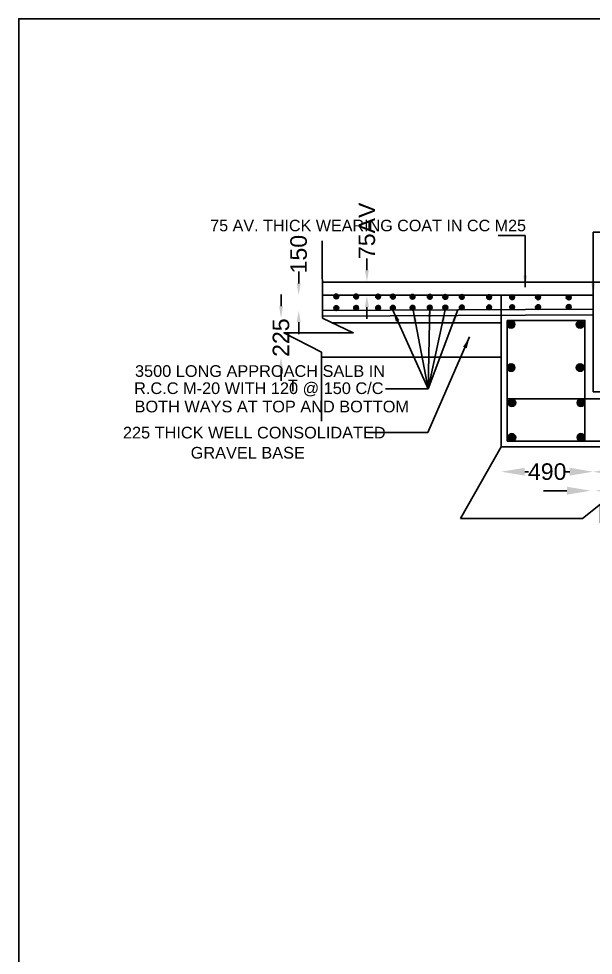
# Model space of a CAD drawing. Header units: millimetres. Extents: x 154227 to 166375, y 4249 to 11945.
# Drawn here: x 154227 to 156662, y 7976 to 11945 of the extents above; entities that cross this region are included whole.
import ezdxf

# ---------------------------------------------------------------- set-up
doc = ezdxf.new("R2010")
doc.units = ezdxf.units.MM
doc.header["$MEASUREMENT"] = 0
doc.layers.add('DRAWING', color=7, linetype='Continuous')
doc.layers.add('TEXT', color=7, linetype='Continuous')
doc.styles.get("Standard").update_dxf_attribs({"font": 'arial.ttf'})
doc.dimstyles.get("Standard").update_dxf_attribs({"dimtxt": 70, "dimasz": 100, "dimexe": 0.18, "dimexo": 0.0625, "dimgap": 0.09, "dimtad": 0, "dimdec": 0, "dimzin": 0, "dimdsep": 46, "dimtxsty": 'Standard', "dimcen": 0.09, "dimse1": 1, "dimse2": 1, "dimadec": 0, "dimazin": 0, "dimtfac": 1, "dimtdec": 0, "dimtofl": 0, "dimtmove": 0, "dimatfit": 3, "dimfxl": 1, "dimtolj": 1, "dimtzin": 0, "dimarcsym": 0})

# ---------------------------------------------------------------- blocks, each defined once
blk = doc.blocks.new('*D6')
at = {"layer": 'Defpoints', "color": 0, "transparency": 16777216}
for p in [(156271.4, 10364), (156661.7, 10364), (156271.4, 10025.2)]:
    blk.add_point(p, dxfattribs=at)
at = {"layer": 'DRAWING', "color": 0, "lineweight": -2, "transparency": 16777216}
for p, q in [((156371.4, 10025.2), (156387.8, 10025.2)), ((156561.7, 10025.2), (156545.2, 10025.2))]:
    blk.add_line(p, q, dxfattribs=at)
at = {"layer": 'DRAWING', "color": 0, "transparency": 16777216}
for points in [[(156371.4, 10041.8), (156371.4, 10008.5), (156271.4, 10025.2)], [(156561.7, 10041.8), (156561.7, 10008.5), (156661.7, 10025.2)]]:
    blk.add_solid(points, dxfattribs=at)
at = {"layer": 'DRAWING', "color": 0, "transparency": 16777216, "insert": (156466.5, 10025.2), "char_height": 70, "attachment_point": 5}
blk.add_mtext('\\A1;490', dxfattribs=at)
blk = doc.blocks.new('*D7')
at = {"layer": 'Defpoints', "color": 0, "transparency": 16777216}
for p in [(156661.7, 10364), (157069.6, 10364), (157069.6, 10024.7)]:
    blk.add_point(p, dxfattribs=at)
at = {"layer": 'DRAWING', "color": 0, "lineweight": -2, "transparency": 16777216}
for p, q in [((156761.7, 10024.7), (156786.9, 10024.7)), ((156969.6, 10024.7), (156944.3, 10024.7))]:
    blk.add_line(p, q, dxfattribs=at)
at = {"layer": 'DRAWING', "color": 0, "transparency": 16777216}
for points in [[(156761.7, 10041.4), (156761.7, 10008), (156661.7, 10024.7)], [(156969.6, 10041.4), (156969.6, 10008), (157069.6, 10024.7)]]:
    blk.add_solid(points, dxfattribs=at)
at = {"layer": 'DRAWING', "color": 0, "transparency": 16777216, "insert": (156865.6, 10024.7), "char_height": 70, "attachment_point": 5}
blk.add_mtext('\\A1;490', dxfattribs=at)
blk = doc.blocks.new('*D5')
at = {"layer": 'Defpoints', "color": 0, "transparency": 16777216}
for p in [(156650.3, 9992.9), (156671.2, 9989.6), (156671.2, 9944.6)]:
    blk.add_point(p, dxfattribs=at)
at = {"layer": 'DRAWING', "color": 0, "lineweight": -2, "transparency": 16777216}
for p, q in [((156550.3, 9944.6), (156450.3, 9944.6)), ((156771.2, 9944.6), (156871.2, 9944.6))]:
    blk.add_line(p, q, dxfattribs=at)
at = {"layer": 'DRAWING', "color": 0, "transparency": 16777216}
for points in [[(156550.3, 9961.3), (156550.3, 9927.9), (156650.3, 9944.6)], [(156771.2, 9961.3), (156771.2, 9927.9), (156671.2, 9944.6)]]:
    blk.add_solid(points, dxfattribs=at)
at = {"layer": 'DRAWING', "color": 0, "transparency": 16777216, "insert": (156921.9, 9944.6), "char_height": 70, "attachment_point": 5}
blk.add_mtext('\\A1;20', dxfattribs=at)
blk = doc.blocks.new('*D13')
at = {"layer": 'Defpoints', "color": 0, "transparency": 16777216}
for p in [(155702.5, 10829), (155702.5, 10829), (155702.5, 10773.1)]:
    blk.add_point(p, dxfattribs=at)
at = {"layer": 'TEXT', "color": 0, "lineweight": -2, "transparency": 16777216}
for p, q in [((155702.5, 10879), (155702.5, 10929)), ((155702.5, 10723.1), (155702.5, 10673.1))]:
    blk.add_line(p, q, dxfattribs=at)
at = {"layer": 'TEXT', "color": 0, "transparency": 16777216}
for points in [[(155694.2, 10879), (155710.9, 10879), (155702.5, 10829)], [(155694.2, 10723.1), (155710.9, 10723.1), (155702.5, 10773.1)]]:
    blk.add_solid(points, dxfattribs=at)
at = {"layer": 'TEXT', "color": 0, "transparency": 16777216, "insert": (155702.5, 11046), "char_height": 70, "attachment_point": 5, "rotation": 90}
blk.add_mtext('\\A1;75AV', dxfattribs=at)
blk = doc.blocks.new('*D14')
at = {"layer": 'Defpoints', "color": 0, "transparency": 16777216}
for p in [(155413.5, 10773.1), (155515.1, 10773.1), (155515.1, 10708.5)]:
    blk.add_point(p, dxfattribs=at)
at = {"layer": 'TEXT', "color": 0, "lineweight": -2, "transparency": 16777216}
for p, q in [((155413.5, 10823.1), (155413.5, 10873.1)), ((155413.5, 10658.5), (155413.5, 10608.5))]:
    blk.add_line(p, q, dxfattribs=at)
at = {"layer": 'TEXT', "color": 0, "transparency": 16777216}
for points in [[(155405.1, 10823.1), (155421.8, 10823.1), (155413.5, 10773.1)], [(155405.1, 10658.5), (155421.8, 10658.5), (155413.5, 10708.5)]]:
    blk.add_solid(points, dxfattribs=at)
at = {"layer": 'TEXT', "color": 0, "transparency": 16777216, "insert": (155413.5, 10947.1), "char_height": 70, "attachment_point": 5, "rotation": 90}
blk.add_mtext('\\A1;150', dxfattribs=at)
blk = doc.blocks.new('*D15')
at = {"layer": 'Defpoints', "color": 0, "transparency": 16777216}
for p in [(155338.7, 10676.3), (155515.1, 10676.3), (155509.5, 10510.4)]:
    blk.add_point(p, dxfattribs=at)
at = {"layer": 'TEXT', "color": 0, "lineweight": -2, "transparency": 16777216}
for p, q in [((155338.7, 10726.3), (155338.7, 10776.3)), ((155338.7, 10460.4), (155338.7, 10410.4))]:
    blk.add_line(p, q, dxfattribs=at)
at = {"layer": 'TEXT', "color": 0, "transparency": 16777216}
for points in [[(155330.4, 10726.3), (155347.1, 10726.3), (155338.7, 10676.3)], [(155330.4, 10460.4), (155347.1, 10460.4), (155338.7, 10510.4)]]:
    blk.add_solid(points, dxfattribs=at)
at = {"layer": 'TEXT', "color": 0, "transparency": 16777216, "insert": (155338.7, 10593.3), "char_height": 70, "attachment_point": 5, "rotation": 90}
blk.add_mtext('\\A1;225', dxfattribs=at)

msp = doc.modelspace()

# ---------------------------------------------------------------- hatches: boundary and pattern name
at = {"layer": 'DRAWING'}
h = msp.add_hatch(dxfattribs=at)
h.set_pattern_fill('ANSI31', color=256, scale=0.95806, style=0)
h.set_pattern_definition([(45, (104522.54777, 592.19068), (-0.08468136858, 0.08468136858), [])])
h.paths.add_polyline_path([(155583, 10768.1, 0.409166), (155573.2, 10778.1), (155572.8, 10778.1, 0.409166), (155563, 10768.1, 1)])
h = msp.add_hatch(dxfattribs=at)
h.set_pattern_fill('ANSI31', color=256, scale=0.95806, style=0)
h.set_pattern_definition([(45, (104606.15792, 591.80958), (-0.08468136858, 0.08468136858), [])])
h.paths.add_polyline_path([(155666.6, 10767.7, 0.409166), (155656.8, 10777.7), (155656.4, 10777.7, 0.409166), (155646.6, 10767.7, 1)])
h = msp.add_hatch(dxfattribs=at)
h.set_pattern_fill('ANSI31', color=256, scale=0.95806, style=0)
h.set_pattern_definition([(45, (104699.40574, 591.38454), (-0.08468136858, 0.08468136858), [])])
h.paths.add_polyline_path([(155759.9, 10767.3, 0.409166), (155750, 10777.3), (155749.7, 10777.3, 0.409166), (155739.9, 10767.3, 1)])
h = msp.add_hatch(dxfattribs=at)
h.set_pattern_fill('ANSI31', color=256, scale=0.95806, style=0)
h.set_pattern_definition([(45, (104761.91185, 591.09963), (-0.08468136858, 0.08468136858), [])])
h.paths.add_polyline_path([(155822.4, 10767, 0.409166), (155812.5, 10777), (155812.2, 10777, 0.409166), (155802.4, 10767, 1)])
h = msp.add_hatch(dxfattribs=at)
h.set_pattern_fill('ANSI31', color=256, scale=0.95806, style=0)
h.set_pattern_definition([(45, (104845.6365, 590.718), (-0.08468136858, 0.08468136858), [])])
h.paths.add_polyline_path([(155906.1, 10766.6, 0.409166), (155896.3, 10776.6), (155895.9, 10776.6, 0.409166), (155886.1, 10766.6, 1)])
h = msp.add_hatch(dxfattribs=at)
h.set_pattern_fill('ANSI31', color=256, scale=0.95806, style=0)
h.set_pattern_definition([(45, (104918.2221, 590.38714), (-0.08468136858, 0.08468136858), [])])
h.paths.add_polyline_path([(155978.7, 10766.3, 0.409166), (155968.9, 10776.3), (155968.5, 10776.3, 0.409166), (155958.7, 10766.3, 1)])
h = msp.add_hatch(dxfattribs=at)
h.set_pattern_fill('ANSI31', color=256, scale=0.95806, style=0)
h.set_pattern_definition([(45, (104984.37303, 590.08561), (-0.08468136858, 0.08468136858), [])])
h.paths.add_polyline_path([(156044.8, 10766, 0.409166), (156035, 10776), (156034.7, 10776, 0.409166), (156024.8, 10766, 1)])
h = msp.add_hatch(dxfattribs=at)
h.set_pattern_fill('ANSI31', color=256, scale=0.95806, style=0)
h.set_pattern_definition([(45, (105054.1483, 589.76757), (-0.08468136858, 0.08468136858), [])])
h.paths.add_polyline_path([(156114.6, 10765.7, 0.409166), (156104.8, 10775.7), (156104.4, 10775.7, 0.409166), (156094.6, 10765.7, 1)])
h = msp.add_hatch(dxfattribs=at)
h.set_pattern_fill('ANSI31', color=256, scale=0.95806, style=0)
h.set_pattern_definition([(45, (105169.73025, 589.24073), (-0.08468136858, 0.08468136858), [])])
h.paths.add_polyline_path([(156230.2, 10765.1, 0.409166), (156220.4, 10775.1), (156220, 10775.1, 0.409166), (156210.2, 10765.1, 1)])
h = msp.add_hatch(dxfattribs=at)
h.set_pattern_fill('ANSI31', color=256, scale=0.95806, style=0)
h.set_pattern_definition([(45, (105267.13113, 588.79676), (-0.08468136858, 0.08468136858), [])])
h.paths.add_polyline_path([(156327.6, 10764.7, 0.409166), (156317.8, 10774.7), (156317.4, 10774.7, 0.409166), (156307.6, 10764.7, 1)])
h = msp.add_hatch(dxfattribs=at)
h.set_pattern_fill('ANSI31', color=256, scale=0.95806, style=0)
h.set_pattern_definition([(45, (105377.14597, 588.29529), (-0.08468136858, 0.08468136858), [])])
h.paths.add_polyline_path([(156437.6, 10764.2, 0.409166), (156427.8, 10774.2), (156427.4, 10774.2, 0.409166), (156417.6, 10764.2, 1)])
h = msp.add_hatch(dxfattribs=at)
h.set_pattern_fill('ANSI31', color=256, scale=0.95806, style=0)
h.set_pattern_definition([(45, (105506.99735, 587.70341), (-0.08468136858, 0.08468136858), [])])
h.paths.add_polyline_path([(156567.5, 10763.6, 0.409166), (156557.6, 10773.6), (156557.3, 10773.6, 0.409166), (156547.5, 10763.6, 1)])
h = msp.add_hatch(dxfattribs=at)
h.set_pattern_fill('ANSI31', color=256, scale=0.95806, style=0)
h.set_pattern_definition([(315, (104522.54777, 20894.67144), (-0.08468136858, -0.08468136858), [])])
h.paths.add_polyline_path([(155583, 10718.8, -0.409166), (155573.2, 10708.8), (155572.8, 10708.8, -0.409166), (155563, 10718.8, -1)])
h = msp.add_hatch(dxfattribs=at)
h.set_pattern_fill('ANSI31', color=256, scale=0.95806, style=0)
h.set_pattern_definition([(315, (104606.15792, 20895.05255), (-0.08468136858, -0.08468136858), [])])
h.paths.add_polyline_path([(155666.6, 10719.2, -0.409166), (155656.8, 10709.2), (155656.4, 10709.2, -0.409166), (155646.6, 10719.2, -1)])
h = msp.add_hatch(dxfattribs=at)
h.set_pattern_fill('ANSI31', color=256, scale=0.95806, style=0)
h.set_pattern_definition([(315, (104699.40574, 20895.47759), (-0.08468136858, -0.08468136858), [])])
h.paths.add_polyline_path([(155759.9, 10719.6, -0.409166), (155750, 10709.6), (155749.7, 10709.6, -0.409166), (155739.9, 10719.6, -1)])
h = msp.add_hatch(dxfattribs=at)
h.set_pattern_fill('ANSI31', color=256, scale=0.95806, style=0)
h.set_pattern_definition([(315, (104761.91185, 20895.7625), (-0.08468136858, -0.08468136858), [])])
h.paths.add_polyline_path([(155822.4, 10719.9, -0.409166), (155812.5, 10709.9), (155812.2, 10709.9, -0.409166), (155802.4, 10719.9, -1)])
h = msp.add_hatch(dxfattribs=at)
h.set_pattern_fill('ANSI31', color=256, scale=0.95806, style=0)
h.set_pattern_definition([(315, (104845.6365, 20896.14413), (-0.08468136858, -0.08468136858), [])])
h.paths.add_polyline_path([(155906.1, 10720.2, -0.409166), (155896.3, 10710.2), (155895.9, 10710.2, -0.409166), (155886.1, 10720.2, -1)])
h = msp.add_hatch(dxfattribs=at)
h.set_pattern_fill('ANSI31', color=256, scale=0.95806, style=0)
h.set_pattern_definition([(315, (104918.2221, 20896.47498), (-0.08468136858, -0.08468136858), [])])
h.paths.add_polyline_path([(155978.7, 10720.6, -0.409166), (155968.9, 10710.6), (155968.5, 10710.6, -0.409166), (155958.7, 10720.6, -1)])
h = msp.add_hatch(dxfattribs=at)
h.set_pattern_fill('ANSI31', color=256, scale=0.95806, style=0)
h.set_pattern_definition([(315, (104984.37303, 20896.77651), (-0.08468136858, -0.08468136858), [])])
h.paths.add_polyline_path([(156044.8, 10720.9, -0.409166), (156035, 10710.9), (156034.7, 10710.9, -0.409166), (156024.8, 10720.9, -1)])
h = msp.add_hatch(dxfattribs=at)
h.set_pattern_fill('ANSI31', color=256, scale=0.95806, style=0)
h.set_pattern_definition([(315, (105054.1483, 20897.09456), (-0.08468136858, -0.08468136858), [])])
h.paths.add_polyline_path([(156114.6, 10721.2, -0.409166), (156104.8, 10711.2), (156104.4, 10711.2, -0.409166), (156094.6, 10721.2, -1)])
h = msp.add_hatch(dxfattribs=at)
h.set_pattern_fill('ANSI31', color=256, scale=0.95806, style=0)
h.set_pattern_definition([(315, (105169.73025, 20897.6214), (-0.08468136858, -0.08468136858), [])])
h.paths.add_polyline_path([(156230.2, 10721.7, -0.409166), (156220.4, 10711.7), (156220, 10711.7, -0.409166), (156210.2, 10721.7, -1)])
h = msp.add_hatch(dxfattribs=at)
h.set_pattern_fill('ANSI31', color=256, scale=0.95806, style=0)
h.set_pattern_definition([(315, (105267.13113, 20898.06537), (-0.08468136858, -0.08468136858), [])])
h.paths.add_polyline_path([(156327.6, 10722.2, -0.409166), (156317.8, 10712.2), (156317.4, 10712.2, -0.409166), (156307.6, 10722.2, -1)])
h = msp.add_hatch(dxfattribs=at)
h.set_pattern_fill('ANSI31', color=256, scale=0.95806, style=0)
h.set_pattern_definition([(315, (105377.14597, 20898.56683), (-0.08468136858, -0.08468136858), [])])
h.paths.add_polyline_path([(156437.6, 10722.7, -0.409166), (156427.8, 10712.7), (156427.4, 10712.7, -0.409166), (156417.6, 10722.7, -1)])
h = msp.add_hatch(dxfattribs=at)
h.set_pattern_fill('ANSI31', color=256, scale=0.95806, style=0)
h.set_pattern_definition([(315, (105506.99735, 20899.15871), (-0.08468136858, -0.08468136858), [])])
h.paths.add_polyline_path([(156567.5, 10723.3, -0.409166), (156557.6, 10713.3), (156557.3, 10713.3, -0.409166), (156547.5, 10723.3, -1)])
h = msp.add_hatch(dxfattribs=at)
h.set_pattern_fill('ANSI31', color=256, scale=1.528207, style=0)
h.set_pattern_definition([(315, (74882.59762, 26881.22191), (-0.13507573336, -0.13507573336), [])])
h.paths.add_polyline_path([(156329.4, 10649.6, -0.409166), (156313.7, 10633.6), (156313.2, 10633.6, -0.409166), (156297.5, 10649.6, -1)])
h = msp.add_hatch(dxfattribs=at)
h.set_pattern_fill('ANSI31', color=256, scale=1.528207, style=0)
h.set_pattern_definition([(315, (75174.85296, 26881.22191), (-0.13507573336, -0.13507573336), [])])
h.paths.add_polyline_path([(156621.7, 10649.6, -0.409166), (156606, 10633.6), (156605.5, 10633.6, -0.409166), (156589.8, 10649.6, -1)])
h = msp.add_hatch(dxfattribs=at)
h.set_pattern_fill('ANSI31', color=256, scale=1.528207, style=0)
h.set_pattern_definition([(315, (74882.59762, 26698.25121), (-0.13507573336, -0.13507573336), [])])
h.paths.add_polyline_path([(156329.4, 10466.6, -0.409166), (156313.7, 10450.7), (156313.2, 10450.7, -0.409166), (156297.5, 10466.6, -1)])
h = msp.add_hatch(dxfattribs=at)
h.set_pattern_fill('ANSI31', color=256, scale=1.528207, style=0)
h.set_pattern_definition([(315, (75174.85296, 26698.25121), (-0.13507573336, -0.13507573336), [])])
h.paths.add_polyline_path([(156621.7, 10466.6, -0.409166), (156606, 10450.7), (156605.5, 10450.7, -0.409166), (156589.8, 10466.6, -1)])
h = msp.add_hatch(dxfattribs=at)
h.set_pattern_fill('ANSI31', color=256, scale=1.528207, style=0)
h.set_pattern_definition([(315, (74886.16995, 26549.18242), (-0.13507573336, -0.13507573336), [])])
h.paths.add_polyline_path([(156333, 10317.5, -0.409166), (156317.3, 10301.6), (156316.8, 10301.6, -0.409166), (156301.1, 10317.5, -1)])
h = msp.add_hatch(dxfattribs=at)
h.set_pattern_fill('ANSI31', color=256, scale=1.528207, style=0)
h.set_pattern_definition([(315, (75178.42529, 26549.18242), (-0.13507573336, -0.13507573336), [])])
h.paths.add_polyline_path([(156625.2, 10317.5, -0.409166), (156609.6, 10301.6), (156609, 10301.6, -0.409166), (156593.4, 10317.5, -1)])
h = msp.add_hatch(dxfattribs=at)
h.set_pattern_fill('ANSI31', color=256, scale=1.528207, style=0)
h.set_pattern_definition([(315, (74886.16995, 26402.21235), (-0.13507573336, -0.13507573336), [])])
h.paths.add_polyline_path([(156333, 10170.6, -0.409166), (156317.3, 10154.6), (156316.8, 10154.6, -0.409166), (156301.1, 10170.6, -1)])
h = msp.add_hatch(dxfattribs=at)
h.set_pattern_fill('ANSI31', color=256, scale=1.528207, style=0)
h.set_pattern_definition([(315, (75178.42529, 26402.21235), (-0.13507573336, -0.13507573336), [])])
h.paths.add_polyline_path([(156625.2, 10170.6, -0.409166), (156609.6, 10154.6), (156609, 10154.6, -0.409166), (156593.4, 10170.6, -1)])

# ---------------------------------------------------------------- linework, layer by layer
for points in [[(166374.7, 11944.9), (154227.4, 11944.9), (154227.4, 4249.1), (166374.7, 4249.1)], [(156297.5, 10666.5), (156626.2, 10666.5), (156626.2, 10154.6), (156297.5, 10154.6)], [(156297.5, 10154.6), (157038, 10154.6), (157038, 10333.5), (156297.5, 10333.5)]]:
    msp.add_lwpolyline(points, close=True, dxfattribs=at)
for points in [[(155513.6, 11003), (155515.1, 10676.3), (155644.7, 10613.7), (155350.8, 10613.7), (155509.5, 10531.2), (155509.5, 10239.9)], [(155514.4, 10829), (163816, 10829)], [(156271.4, 10773.1), (156271.4, 10130.5), (157069.6, 10130.5), (157069.6, 10364), (156661.7, 10364), (156661.7, 10773.1), (156271.4, 10773.1), (155514.7, 10773.1)], [(156661.7, 10713.7), (155515.1, 10708.5)], [(156661.7, 10689.3), (155515.1, 10684.1)], [(156271.4, 10655.5), (155558.1, 10655.5)], [(156271.4, 10510.4), (155509.5, 10510.4)], [(156271.4, 10130.5), (156099.5, 9826.7)], [(156099.5, 9826.7), (156615.4, 9826.7), (156692.7, 9886.9), (156692.7, 9808.4), (156742.9, 9822.3), (157202.3, 9822.3)]]:
    msp.add_lwpolyline(points, dxfattribs=at)
for centre, radius in [((155573, 10768.1), 10), ((155656.6, 10767.7), 10), ((155749.9, 10767.3), 10), ((155812.4, 10767), 10), ((155896.1, 10766.6), 10), ((155968.7, 10766.3), 10), ((156034.8, 10766), 10), ((156104.6, 10765.7), 10), ((156220.2, 10765.1), 10), ((156317.6, 10764.7), 10), ((156427.6, 10764.2), 10), ((156557.5, 10763.6), 10), ((155573, 10718.8), 10), ((155656.6, 10719.2), 10), ((155749.9, 10719.6), 10), ((155812.4, 10719.9), 10), ((155896.1, 10720.2), 10), ((155968.7, 10720.6), 10), ((156034.8, 10720.9), 10), ((156104.6, 10721.2), 10), ((156220.2, 10721.7), 10), ((156317.6, 10722.2), 10), ((156427.6, 10722.7), 10), ((156557.5, 10723.3), 10), ((156313.5, 10649.6), 15.9), ((156605.7, 10649.6), 15.9), ((156313.5, 10466.6), 15.9), ((156605.7, 10466.6), 15.9), ((156317, 10317.5), 15.9), ((156609.3, 10317.5), 15.9), ((156317, 10170.6), 15.9), ((156609.3, 10170.6), 15.9)]:
    msp.add_circle(centre, radius, dxfattribs=at)

# ---------------------------------------------------------------- texts
at = {"layer": 'Defpoints', "insert": (156258.5, 10991.5), "char_height": 70, "attachment_point": 9}
msp.add_mtext('\\A1;', dxfattribs=at)
at = {"layer": 'TEXT'}
for s, height, p in [('75 AV. THICK WEARING COAT IN CC M25', 48.831, (155038.8, 11044.1)), ('3500 LONG APPROACH SALB IN ', 49.448, (154720, 10427)), ('R.C.C M-20 WITH 120 @ 150 C/C', 49.448, (154716.3, 10354.3)), ('BOTH WAYS AT TOP AND BOTTOM', 49.448, (154718.2, 10276.7)), ('225 THICK WELL CONSOLIDATED', 49.448, (154668.9, 10166.1)), ('GRAVEL BASE', 49.448, (154956, 10080.8))]:
    msp.add_text(s, height=height, dxfattribs=at).set_placement(p)
at = {"layer": 'TEXT', "insert": (155367.7, 10415), "char_height": 49.4, "width": 41.154, "attachment_point": 1}
msp.add_mtext('T', dxfattribs=at)

# ---------------------------------------------------------------- dimensions: what is measured, and where the dimension line sits
at = {"layer": 'DRAWING'}
for base, p1, p2, text, picture, middle in [((156271.4, 10025.2), (156661.7, 10364), (156271.4, 10364), '490', '*D6', (156466.5, 10025.2)), ((157069.6, 10024.7), (156661.7, 10364), (157069.6, 10364), '490', '*D7', (156865.6, 10024.7)), ((156671.2, 9944.6), (156650.3, 9992.9), (156671.2, 9989.6), '20', '*D5', (156921.9, 9944.6))]:
    dim = msp.add_linear_dim(base=base, p1=p1, p2=p2, text=text, dimstyle='Standard', override={"dimfxl": 2000}, dxfattribs=at)
    dim.commit()
    dim.dimension.update_dxf_attribs({"geometry": picture, "text_midpoint": middle})
at = {"layer": 'TEXT'}
for base, p1, p2, text, picture, middle in [((155702.5, 10829), (155702.5, 10773.1), (155702.5, 10829), '75AV', '*D13', (155702.5, 11046)), ((155413.5, 10773.1), (155515.1, 10708.5), (155515.1, 10773.1), '150', '*D14', (155413.5, 10947.1)), ((155338.7, 10676.3), (155509.5, 10510.4), (155515.1, 10676.3), '225', '*D15', (155338.7, 10593.3))]:
    dim = msp.add_linear_dim(base=base, p1=p1, p2=p2, angle=90, text=text, dimstyle='Standard', override={"dimasz": 50, "dimfxl": 2000}, dxfattribs=at)
    dim.commit()
    dim.dimension.update_dxf_attribs({"geometry": picture, "text_midpoint": middle})

# ---------------------------------------------------------------- leaders
at = {"layer": 'DRAWING'}
for points in [[(156661.7, 10773.1), (156661.7, 11040.5), (156705.3, 11040.5)], [(156373.3, 10806.7), (156373.3, 11026.5), (156258.6, 11026.5)], [(155968.7, 10730.6), (155962.2, 10376.7)], [(156088.4, 10711.1), (155962.2, 10376.7), (155781, 10376.7)], [(155812.4, 10709.9), (155962.2, 10376.7)], [(155898, 10710.4), (155962.2, 10376.7)], [(156034.8, 10710.9), (155962.2, 10376.7)], [(156137.9, 10596.9), (155960.8, 10191.2), (155706.6, 10191.2)]]:
    msp.add_leader(points, dimstyle='Standard', override={"dimasz": 50, "dimgap": 0.09, "dimtad": 0, "dimfxl": 2000}, dxfattribs=at)

doc.saveas('drawing.dxf')
